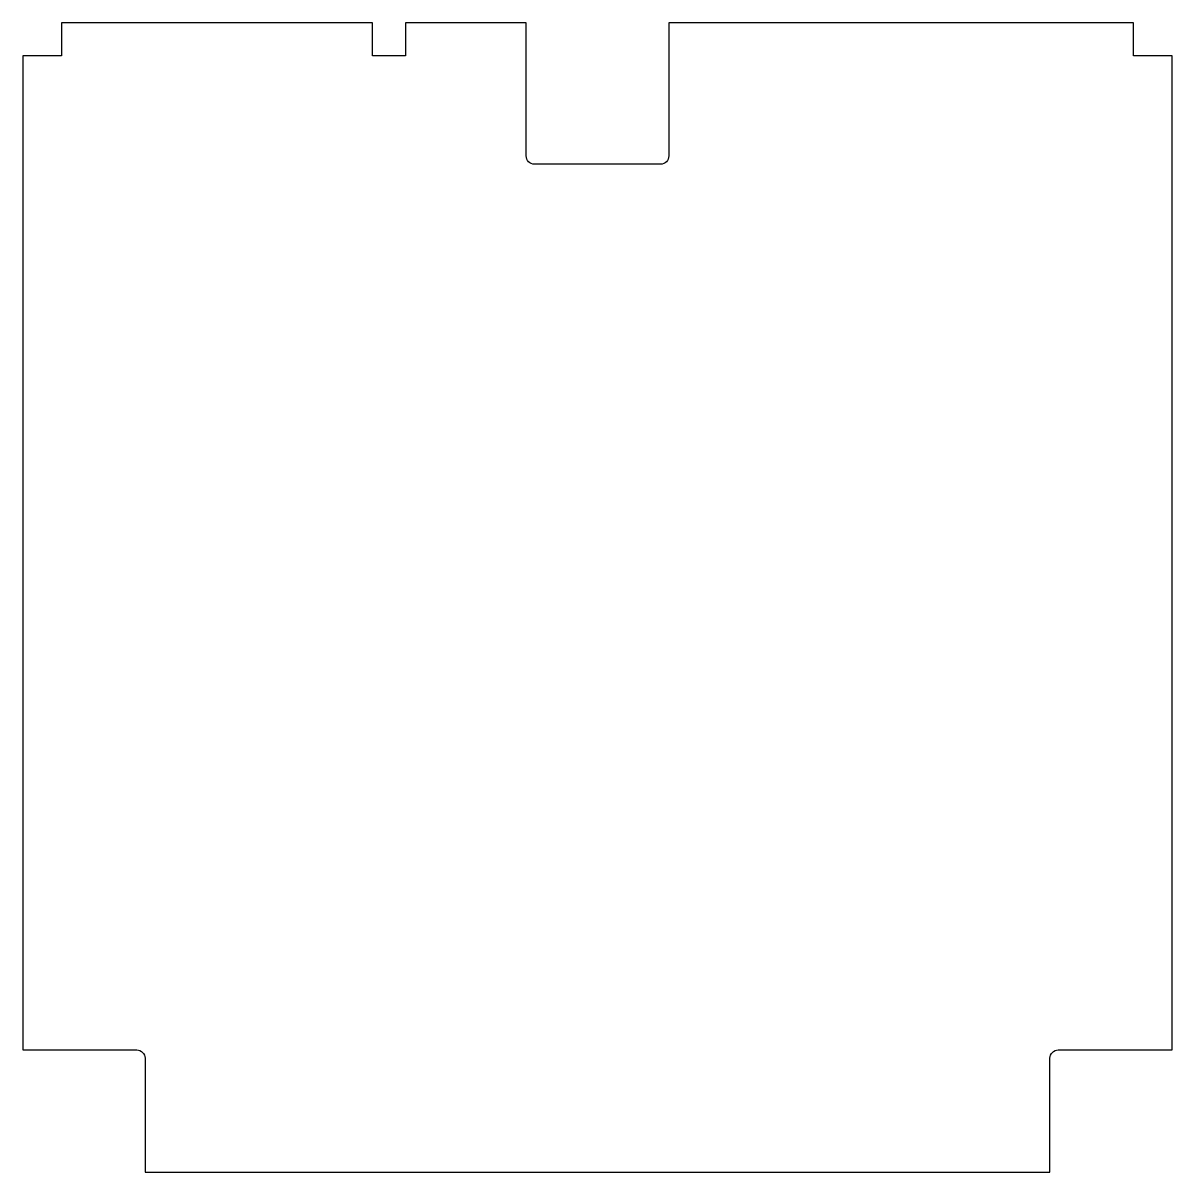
# Model space of a CAD drawing. Header units: millimetres. Extents: x 0 to 419, y 50 to 469.
import ezdxf

# ---------------------------------------------------------------- set-up
doc = ezdxf.new("R2010")
doc.units = ezdxf.units.MM
doc.layers.get('0').update_dxf_attribs({"linetype": 'CONTINUOUS'})

msp = doc.modelspace()

# ---------------------------------------------------------------- linework, layer by layer
msp.add_lwpolyline([(127.5, 469), (14, 469), (14, 457), (0, 457), (0, 94.5), (41.5, 94.5, -0.414214), (44.5, 91.5), (44.5, 50), (374.5, 50), (374.5, 91.5, -0.414214), (377.5, 94.5), (419, 94.5), (419, 457), (405, 457), (405, 469), (235.5, 469), (235.5, 420.5, -0.414214), (232.5, 417.5), (186.5, 417.5, -0.414214), (183.5, 420.5), (183.5, 469), (139.5, 469), (139.5, 457), (127.5, 457)], format="xyb", close=True)

doc.saveas('drawing.dxf')
